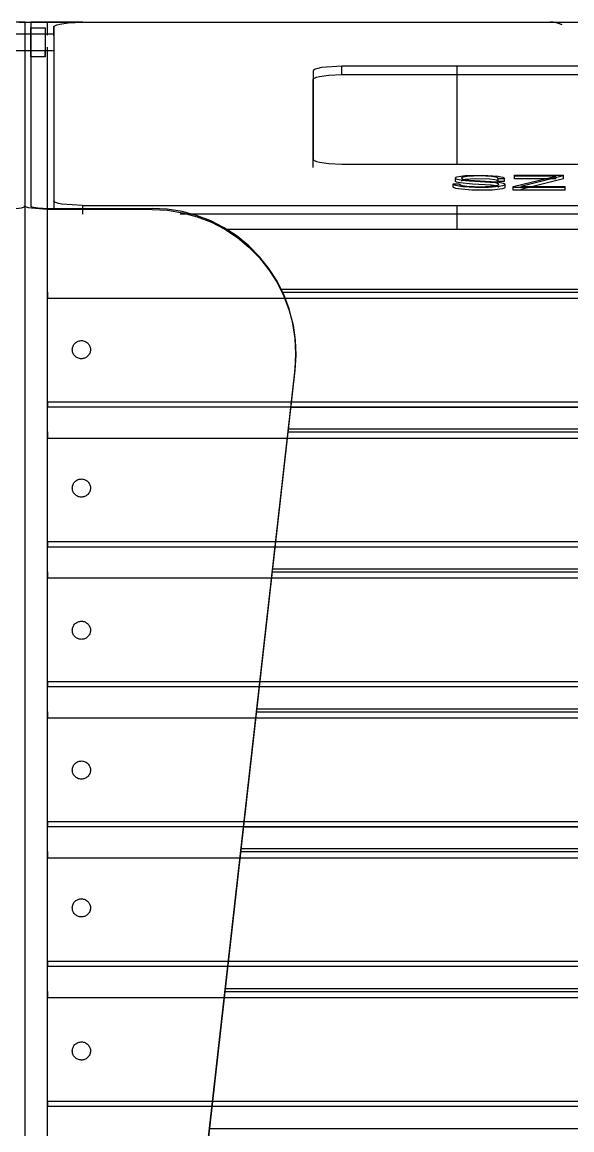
# Model space of a CAD drawing. Header units: millimetres. Extents: x 10366 to 28454, y 24552 to 29702.
# Drawn here: x 22133.5 to 22324.3, y 27901.2 to 28285.5 of the extents above; entities that cross this region are included whole.
import ezdxf

# ---------------------------------------------------------------- set-up
doc = ezdxf.new("R2010")
doc.units = ezdxf.units.MM
doc.header["$LTSCALE"] = 3
doc.layers.add('DomyÅ›lny', color=7, linetype='Continuous')

msp = doc.modelspace()

# ---------------------------------------------------------------- linework, layer by layer
at = {"layer": 'DomyÅ›lny'}
for p, q in [((22132.54, 28285.47), (22134.54, 28285.47)), ((22134.54, 28221.82), (22134.54, 28285.47)), ((22134.54, 28285.47), (22136.54, 28285.47)), ((22134.54, 28221.82), (22134.54, 28285.47)), ((22136.54, 28285.47), (22136.54, 28221.82)), ((22136.54, 28283.47), (22141.54, 28283.47)), ((22154.65, 28285.47), (22142.3, 28285.47)), ((22142.3, 28280.92), (22142.3, 28285.47)), ((22142.3, 28285.47), (22284.54, 28285.47)), ((22144.54, 28283.78), (22144.54, 28223.52)), ((22144.54, 28280.82), (22144.54, 28283.78)), ((22154.54, 28285.47), (22514.54, 28285.47)), ((22124.54, 28281.47), (22134.54, 28281.47)), ((22134.54, 28281.47), (22144.54, 28281.47)), ((22136.54, 28281.47), (22141.54, 28281.47)), ((22134.54, 28275.47), (22124.54, 28275.47)), ((22144.54, 28275.47), (22134.54, 28275.47)), ((22141.54, 28275.47), (22136.54, 28275.47)), ((22142.3, 28220.5), (22142.3, 28276.83)), ((22141.54, 28273.47), (22136.54, 28273.47)), ((22234.54, 28268.52), (22234.54, 28237.96)), ((22244.54, 28267.26), (22244.54, 28270.22)), ((22424.54, 28270.22), (22244.54, 28270.22)), ((22284.54, 28236.26), (22284.54, 28270.22)), ((22234.54, 28235.01), (22234.54, 28265.56)), ((22244.54, 28267.26), (22424.54, 28267.26)), ((22244.54, 28236.26), (22424.54, 28236.26)), ((22283.13, 28229.37), (22285.24, 28229.37)), ((22283.13, 28228.38), (22283.13, 28229.37)), ((22283.92, 28230.37), (22283.92, 28231.36)), ((22300.9, 28231.18), (22298.77, 28231.18)), ((22298.77, 28230.2), (22298.77, 28231.18)), ((22300.9, 28230.2), (22298.77, 28230.2)), ((22300.9, 28230.2), (22300.9, 28231.18)), ((22303.99, 28228.43), (22318.83, 28232.08)), ((22304.44, 28232.39), (22321.44, 28232.39)), ((22304.44, 28231.4), (22304.44, 28232.39)), ((22318.83, 28232.08), (22304.44, 28232.08)), ((22304.44, 28231.1), (22304.44, 28232.08)), ((22318.83, 28231.1), (22304.44, 28231.1)), ((22321.44, 28232.13), (22306.55, 28228.46)), ((22321.44, 28231.15), (22306.55, 28227.47)), ((22321.44, 28231.4), (22321.44, 28232.39)), ((22321.44, 28231.15), (22321.44, 28232.13)), ((22301.06, 28229.2), (22301.06, 28228.22)), ((22303.99, 28227.44), (22303.99, 28228.43)), ((22321.99, 28228.16), (22303.99, 28228.16)), ((22303.99, 28227.17), (22303.99, 28228.16)), ((22321.99, 28227.17), (22303.99, 28227.17)), ((22306.55, 28228.46), (22321.99, 28228.46)), ((22321.99, 28227.47), (22321.99, 28228.46)), ((22321.99, 28227.17), (22321.99, 28228.16)), ((22134.54, 27511.71), (22134.54, 28221.82)), ((22134.54, 27511.71), (22134.54, 28221.82)), ((22144.54, 28223.52), (22144.54, 28220.56)), ((22154.54, 28221.82), (22154.54, 28218.86)), ((22154.54, 28221.82), (22514.54, 28221.82)), ((22284.54, 28213.71), (22284.54, 28221.82)), ((22142.3, 28220.84), (22178.66, 28220.84)), ((22178.62, 28220.5), (22142.3, 28220.5)), ((22142.3, 27511.71), (22142.3, 28220.5)), ((22477.8, 28218.86), (22188.34, 28218.86)), ((22203.73, 28213.71), (22468.03, 28213.71)), ((22203.73, 28213.71), (22468.03, 28213.71)), ((22223.23, 28192.89), (22445.84, 28192.89)), ((22223.24, 28192.88), (22445.84, 28192.88)), ((22223.74, 28191.85), (22445.34, 28191.85)), ((22142.29, 28153.8), (22142.29, 28189.72)), ((22142.29, 28189.72), (22526.78, 28189.72)), ((22155.54, 27520.59), (22228.25, 28165.12)), ((22228.21, 28164.78), (22155.54, 27520.59)), ((22228.21, 28164.78), (22228.25, 28165.12)), ((22142.29, 28153.8), (22526.78, 28153.8)), ((22526.78, 28151.93), (22142.29, 28151.93)), ((22226.76, 28151.93), (22442.31, 28151.93)), ((22142.29, 28105.28), (22142.29, 28141.2)), ((22142.29, 28141.2), (22526.78, 28141.2)), ((22225.79, 28143.33), (22443.28, 28143.33)), ((22225.91, 28144.37), (22443.16, 28144.37)), ((22225.91, 28144.36), (22443.17, 28144.36)), ((22142.29, 28105.28), (22526.78, 28105.28)), ((22526.78, 28103.41), (22142.29, 28103.41)), ((22220.44, 28095.85), (22448.64, 28095.85)), ((22220.44, 28095.84), (22448.64, 28095.84)), ((22142.29, 28056.76), (22142.29, 28092.68)), ((22142.29, 28092.68), (22526.78, 28092.68)), ((22220.32, 28094.81), (22448.76, 28094.81)), ((22142.29, 28056.76), (22526.78, 28056.76)), ((22526.78, 28054.89), (22142.29, 28054.89)), ((22214.85, 28046.29), (22454.23, 28046.29)), ((22214.96, 28047.33), (22454.11, 28047.33)), ((22214.96, 28047.32), (22454.11, 28047.32)), ((22142.29, 28008.24), (22142.29, 28044.16)), ((22142.29, 28044.16), (22526.78, 28044.16)), ((22142.29, 28008.24), (22526.78, 28008.24)), ((22526.78, 28006.37), (22142.29, 28006.37)), ((22210.34, 28006.37), (22458.73, 28006.37)), ((22142.29, 27995.64), (22526.78, 27995.64)), ((22142.29, 27959.72), (22142.29, 27995.64)), ((22209.37, 27997.77), (22459.7, 27997.77)), ((22209.49, 27998.81), (22459.59, 27998.81)), ((22209.49, 27998.8), (22459.59, 27998.8)), ((22142.29, 27959.72), (22526.78, 27959.72)), ((22526.78, 27957.85), (22142.29, 27957.85)), ((22203.9, 27949.25), (22465.18, 27949.25)), ((22204.01, 27950.28), (22465.06, 27950.28)), ((22204.02, 27950.28), (22465.06, 27950.28)), ((22142.29, 27911.2), (22142.29, 27947.12)), ((22142.29, 27947.12), (22526.78, 27947.12)), ((22142.29, 27911.2), (22526.78, 27911.2)), ((22526.78, 27909.33), (22142.29, 27909.33)), ((22198.54, 27901.76), (22470.53, 27901.76)), ((22198.54, 27901.76), (22470.53, 27901.76))]:
    msp.add_line(p, q, dxfattribs=at)
for points in [[(22134.54, 28285.47, 0), (22134.54, 28285.47, 0), (22134.54, 28285.47, 0), (22134.54, 28285.47, 0), (22134.54, 28285.47, 0), (22134.54, 28285.47, 0), (22134.54, 28285.47, 0), (22134.54, 28285.47, 0), (22134.54, 28285.47, 0), (22134.54, 28285.47, 0), (22134.53, 28285.47, 0), (22134.52, 28285.47, 0), (22134.48, 28285.47, 0), (22133.96, 28285.47, 0), (22131.57, 28285.47, 0), (22126.78, 28285.47, 0)], [(22134.54, 28285.47, 0), (22134.54, 28285.47, 0), (22134.54, 28285.47, 0), (22134.54, 28285.47, 0), (22134.54, 28285.47, 0), (22134.54, 28285.47, 0), (22134.54, 28285.47, 0), (22134.54, 28285.47, 0), (22134.54, 28285.47, 0), (22134.54, 28285.47, 0), (22134.54, 28285.47, 0), (22134.55, 28285.47, 0), (22134.6, 28285.47, 0), (22135.11, 28285.47, 0), (22137.5, 28285.47, 0), (22142.3, 28285.47, 0)], [(22142.3, 28285.47, 0), (22136.54, 28285.47, 0)], [(22141.54, 28283.47, 0), (22141.54, 28283.47, 0), (22141.54, 28283.47, 0), (22141.54, 28283.47, 0), (22141.54, 28283.47, 0), (22141.54, 28283.47, 0), (22141.54, 28283.47, 0), (22141.54, 28283.47, 0), (22141.54, 28283.47, 0), (22141.54, 28283.47, 0), (22141.54, 28283.47, 0), (22141.54, 28283.47, 0), (22141.54, 28283.46, 0), (22141.54, 28283.41, 0), (22141.54, 28283.22, 0), (22141.54, 28282.42, 0), (22141.54, 28276.48, 0), (22141.54, 28273.5, 0), (22141.54, 28273.48, 0), (22141.54, 28273.47, 0), (22141.54, 28273.47, 0), (22141.54, 28273.47, 0), (22141.54, 28273.47, 0), (22141.54, 28273.47, 0), (22141.54, 28273.47, 0), (22141.54, 28273.47, 0), (22141.54, 28273.47, 0), (22141.54, 28273.47, 0), (22141.54, 28273.47, 0), (22141.54, 28273.47, 0), (22141.54, 28273.47, 0), (22141.54, 28273.47, 0), (22141.54, 28273.47, 0), (22141.54, 28273.47, 0), (22141.54, 28273.47, 0), (22141.54, 28273.47, 0), (22141.54, 28273.48, 0), (22141.54, 28273.49, 0), (22141.54, 28273.53, 0), (22141.54, 28273.72, 0), (22141.54, 28275.47, 0)], [(22144.54, 28283.78, 0), (22144.54, 28283.82, 0), (22144.55, 28283.86, 0), (22144.57, 28283.9, 0), (22144.59, 28283.95, 0), (22144.62, 28283.99, 0), (22144.65, 28284.03, 0), (22144.74, 28284.12, 0), (22144.85, 28284.2, 0), (22145.16, 28284.36, 0), (22145.54, 28284.52, 0), (22146.58, 28284.8, 0), (22149.48, 28285.24, 0), (22154.54, 28285.47, 0)], [(22141.54, 28281.47, 0), (22141.54, 28281.47, 0), (22141.54, 28281.47, 0), (22141.54, 28281.47, 0), (22141.54, 28281.47, 0), (22141.54, 28281.47, 0), (22141.54, 28281.47, 0), (22141.54, 28281.47, 0), (22141.54, 28281.47, 0), (22141.54, 28281.47, 0), (22141.54, 28281.47, 0), (22141.54, 28281.47, 0), (22141.54, 28281.45, 0), (22141.54, 28281.38, 0), (22141.54, 28281.1, 0), (22141.54, 28275.47, 0)], [(22244.54, 28270.22, 0), (22237.47, 28269.72, 0), (22236.17, 28269.45, 0), (22235.24, 28269.15, 0), (22234.92, 28268.99, 0), (22234.8, 28268.91, 0), (22234.7, 28268.83, 0), (22234.63, 28268.75, 0), (22234.6, 28268.71, 0), (22234.58, 28268.67, 0), (22234.56, 28268.63, 0), (22234.55, 28268.6, 0), (22234.54, 28268.56, 0), (22234.54, 28268.52, 0)], [(22234.54, 28265.56, 0), (22234.54, 28265.6, 0), (22234.55, 28265.64, 0), (22234.56, 28265.68, 0), (22234.58, 28265.72, 0), (22234.6, 28265.76, 0), (22234.63, 28265.79, 0), (22234.7, 28265.87, 0), (22234.8, 28265.95, 0), (22234.92, 28266.03, 0), (22235.24, 28266.19, 0), (22235.65, 28266.34, 0), (22236.77, 28266.63, 0), (22239.94, 28267.07, 0), (22244.54, 28267.26, 0)], [(22234.54, 28237.96, 0), (22234.54, 28237.92, 0), (22234.55, 28237.89, 0), (22234.56, 28237.85, 0), (22234.58, 28237.81, 0), (22234.6, 28237.77, 0), (22234.63, 28237.73, 0), (22234.7, 28237.65, 0), (22234.8, 28237.57, 0), (22234.92, 28237.49, 0), (22235.24, 28237.34, 0), (22235.65, 28237.18, 0), (22236.77, 28236.89, 0), (22239.94, 28236.45, 0), (22244.54, 28236.26, 0)], [(22298.77, 28231.18, 0), (22298.77, 28231.2, 0), (22298.77, 28231.23, 0), (22298.76, 28231.25, 0), (22298.75, 28231.27, 0), (22298.74, 28231.29, 0), (22298.71, 28231.33, 0), (22298.68, 28231.38, 0), (22298.63, 28231.42, 0), (22298.57, 28231.46, 0), (22298.43, 28231.53, 0), (22298.25, 28231.6, 0), (22297.78, 28231.74, 0), (22296.4, 28231.96, 0), (22292.32, 28232.14, 0), (22288.03, 28231.96, 0), (22286.7, 28231.74, 0), (22286.48, 28231.68, 0), (22286.3, 28231.61, 0), (22286.17, 28231.54, 0), (22286.13, 28231.5, 0), (22286.09, 28231.47, 0), (22286.08, 28231.45, 0), (22286.07, 28231.43, 0), (22286.06, 28231.41, 0), (22286.05, 28231.39, 0), (22286.05, 28231.37, 0), (22286.05, 28231.35, 0), (22286.05, 28231.33, 0), (22286.06, 28231.31, 0), (22286.07, 28231.29, 0), (22286.08, 28231.27, 0), (22286.09, 28231.25, 0), (22286.11, 28231.24, 0), (22286.15, 28231.2, 0), (22286.2, 28231.17, 0), (22286.34, 28231.1, 0), (22286.53, 28231.04, 0), (22287.03, 28230.92, 0), (22288.6, 28230.72, 0), (22298.29, 28230.07, 0), (22299.58, 28229.88, 0), (22300.48, 28229.66, 0), (22300.77, 28229.54, 0), (22300.88, 28229.47, 0), (22300.96, 28229.4, 0), (22300.99, 28229.37, 0), (22301.02, 28229.33, 0), (22301.04, 28229.29, 0), (22301.05, 28229.26, 0), (22301.05, 28229.22, 0), (22301.06, 28229.2, 0), (22301.05, 28229.18, 0), (22301.05, 28229.16, 0), (22301.05, 28229.14, 0), (22301.04, 28229.12, 0), (22301.02, 28229.08, 0), (22300.99, 28229.04, 0), (22300.95, 28229, 0), (22300.91, 28228.96, 0), (22300.79, 28228.89, 0), (22300.64, 28228.82, 0), (22300.25, 28228.69, 0), (22299.07, 28228.45, 0), (22295.44, 28228.15, 0), (22290.71, 28228.12, 0), (22286.52, 28228.35, 0), (22285.05, 28228.54, 0), (22283.99, 28228.78, 0), (22283.61, 28228.92, 0), (22283.46, 28228.99, 0), (22283.34, 28229.06, 0), (22283.25, 28229.13, 0), (22283.21, 28229.17, 0), (22283.18, 28229.21, 0), (22283.16, 28229.25, 0), (22283.14, 28229.29, 0), (22283.13, 28229.32, 0), (22283.13, 28229.37, 0)], [(22298.93, 28229.2, 0), (22298.92, 28229.22, 0), (22298.92, 28229.24, 0), (22298.91, 28229.27, 0), (22298.9, 28229.29, 0), (22298.88, 28229.31, 0), (22298.86, 28229.34, 0), (22298.81, 28229.38, 0), (22298.75, 28229.42, 0), (22298.67, 28229.46, 0), (22298.48, 28229.54, 0), (22297.92, 28229.68, 0), (22295.98, 28229.91, 0), (22288.79, 28230.33, 0), (22286.24, 28230.57, 0), (22285.2, 28230.74, 0), (22284.47, 28230.93, 0), (22284.22, 28231.03, 0), (22284.12, 28231.09, 0), (22284.04, 28231.14, 0), (22283.98, 28231.2, 0), (22283.96, 28231.23, 0), (22283.94, 28231.26, 0), (22283.93, 28231.29, 0), (22283.92, 28231.32, 0), (22283.92, 28231.35, 0), (22283.92, 28231.38, 0), (22283.93, 28231.41, 0), (22283.94, 28231.43, 0), (22283.95, 28231.46, 0), (22283.97, 28231.49, 0), (22283.99, 28231.52, 0), (22284.05, 28231.57, 0), (22284.12, 28231.62, 0), (22284.21, 28231.67, 0), (22284.45, 28231.77, 0), (22285.12, 28231.95, 0), (22287.23, 28232.25, 0), (22293.35, 28232.44, 0), (22298.77, 28232.05, 0), (22299.68, 28231.87, 0), (22300.36, 28231.65, 0), (22300.6, 28231.54, 0), (22300.69, 28231.49, 0), (22300.77, 28231.43, 0), (22300.82, 28231.37, 0), (22300.85, 28231.34, 0), (22300.87, 28231.31, 0), (22300.88, 28231.28, 0), (22300.89, 28231.24, 0), (22300.9, 28231.21, 0), (22300.9, 28231.18, 0)], [(22298.93, 28228.21, 0), (22298.92, 28228.23, 0), (22298.92, 28228.26, 0), (22298.91, 28228.28, 0), (22298.9, 28228.3, 0), (22298.89, 28228.32, 0), (22298.87, 28228.34, 0), (22298.83, 28228.38, 0), (22298.77, 28228.42, 0), (22298.71, 28228.46, 0), (22298.54, 28228.54, 0), (22298.05, 28228.67, 0), (22296.41, 28228.89, 0), (22289.83, 28229.28, 0), (22285.54, 28229.69, 0), (22284.83, 28229.84, 0), (22284.32, 28230, 0), (22284.15, 28230.09, 0), (22284.08, 28230.13, 0), (22284.02, 28230.18, 0), (22283.98, 28230.23, 0), (22283.96, 28230.25, 0), (22283.94, 28230.27, 0), (22283.93, 28230.3, 0), (22283.93, 28230.32, 0), (22283.92, 28230.35, 0), (22283.92, 28230.37, 0)], [(22285.24, 28229.37, 0), (22285.24, 28229.34, 0), (22285.25, 28229.31, 0), (22285.26, 28229.29, 0), (22285.27, 28229.26, 0), (22285.28, 28229.24, 0), (22285.3, 28229.21, 0), (22285.35, 28229.17, 0), (22285.41, 28229.12, 0), (22285.48, 28229.08, 0), (22285.67, 28228.99, 0), (22286.21, 28228.83, 0), (22287.9, 28228.58, 0), (22293.11, 28228.4, 0), (22297.35, 28228.64, 0), (22298.04, 28228.76, 0), (22298.53, 28228.89, 0), (22298.7, 28228.96, 0), (22298.77, 28229, 0), (22298.83, 28229.03, 0), (22298.87, 28229.07, 0), (22298.89, 28229.09, 0), (22298.9, 28229.11, 0), (22298.91, 28229.13, 0), (22298.92, 28229.15, 0), (22298.92, 28229.18, 0), (22298.93, 28229.2, 0)], [(22298.77, 28230.2, 0), (22298.77, 28230.22, 0), (22298.77, 28230.25, 0), (22298.76, 28230.27, 0), (22298.75, 28230.3, 0), (22298.73, 28230.32, 0), (22298.72, 28230.35, 0), (22298.67, 28230.39, 0), (22298.62, 28230.44, 0), (22298.55, 28230.48, 0), (22298.38, 28230.57, 0), (22298.15, 28230.65, 0), (22297.56, 28230.8, 0), (22295.83, 28231.03, 0), (22290.77, 28231.14, 0), (22287.3, 28230.87, 0), (22286.75, 28230.77, 0), (22286.36, 28230.65, 0), (22286.22, 28230.58, 0), (22286.17, 28230.55, 0), (22286.13, 28230.52, 0), (22286.09, 28230.48, 0), (22286.08, 28230.46, 0), (22286.07, 28230.45, 0), (22286.06, 28230.43, 0), (22286.05, 28230.41, 0), (22286.05, 28230.39, 0), (22286.05, 28230.37, 0)], [(22301.06, 28228.22, 0), (22301.05, 28228.18, 0), (22301.05, 28228.15, 0), (22301.03, 28228.12, 0), (22301.02, 28228.09, 0), (22300.99, 28228.06, 0), (22300.97, 28228.03, 0), (22300.9, 28227.97, 0), (22300.81, 28227.91, 0), (22300.57, 28227.8, 0), (22300.25, 28227.7, 0), (22299.37, 28227.51, 0), (22296.78, 28227.23, 0), (22289.64, 28227.16, 0), (22284.82, 28227.6, 0), (22284.08, 28227.77, 0), (22283.55, 28227.96, 0), (22283.37, 28228.06, 0), (22283.3, 28228.11, 0), (22283.24, 28228.16, 0), (22283.19, 28228.21, 0), (22283.17, 28228.24, 0), (22283.16, 28228.27, 0), (22283.14, 28228.3, 0), (22283.14, 28228.32, 0), (22283.13, 28228.35, 0), (22283.13, 28228.38, 0)], [(22126.78, 28220.5, 0), (22132.34, 28220.9, 0), (22133.28, 28221.1, 0), (22133.97, 28221.32, 0), (22134.22, 28221.44, 0), (22134.32, 28221.51, 0), (22134.39, 28221.57, 0), (22134.46, 28221.63, 0), (22134.48, 28221.66, 0), (22134.5, 28221.69, 0), (22134.52, 28221.72, 0), (22134.53, 28221.76, 0), (22134.54, 28221.79, 0), (22134.54, 28221.82, 0)], [(22142.3, 28220.5, 0), (22136.73, 28220.9, 0), (22135.79, 28221.1, 0), (22135.1, 28221.32, 0), (22134.86, 28221.44, 0), (22134.76, 28221.51, 0), (22134.68, 28221.57, 0), (22134.62, 28221.63, 0), (22134.59, 28221.66, 0), (22134.57, 28221.69, 0), (22134.56, 28221.72, 0), (22134.55, 28221.76, 0), (22134.54, 28221.79, 0), (22134.54, 28221.82, 0)], [(22136.54, 28221.82, 0), (22136.54, 28221.8, 0), (22136.55, 28221.77, 0), (22136.56, 28221.75, 0), (22136.57, 28221.72, 0), (22136.59, 28221.69, 0), (22136.63, 28221.64, 0), (22136.69, 28221.6, 0), (22136.76, 28221.55, 0), (22136.95, 28221.46, 0), (22137.48, 28221.28, 0), (22139.05, 28221.01, 0), (22142.3, 28220.84, 0)], [(22154.54, 28221.82, 0), (22147.34, 28222.34, 0), (22146.12, 28222.6, 0), (22145.24, 28222.89, 0), (22144.93, 28223.05, 0), (22144.81, 28223.12, 0), (22144.71, 28223.21, 0), (22144.63, 28223.28, 0), (22144.6, 28223.32, 0), (22144.58, 28223.36, 0), (22144.56, 28223.4, 0), (22144.55, 28223.44, 0), (22144.54, 28223.48, 0), (22144.54, 28223.52, 0)], [(22178.62, 28220.5, 0), (22183.96, 28220.21, 0), (22189.21, 28219.36, 0), (22194.33, 28217.96, 0), (22199.22, 28216.04, 0), (22203.89, 28213.62, 0), (22208.23, 28210.75, 0), (22212.26, 28207.43, 0), (22215.91, 28203.73, 0), (22219.2, 28199.59, 0), (22222.05, 28195.11, 0), (22224.4, 28190.38, 0), (22226.24, 28185.44, 0), (22227.54, 28180.37, 0), (22228.3, 28175.21, 0), (22228.53, 28170.01, 0), (22228.21, 28164.78, 0)], [(22228.25, 28165.12, 0), (22228.57, 28170.45, 0), (22228.32, 28175.74, 0), (22227.52, 28180.98, 0), (22226.19, 28186.06, 0), (22224.33, 28190.97, 0), (22222, 28195.62, 0), (22219.18, 28200.01, 0), (22215.94, 28204.07, 0), (22212.23, 28207.83, 0), (22208.12, 28211.2, 0), (22203.69, 28214.09, 0), (22199, 28216.5, 0), (22194.1, 28218.39, 0), (22189.05, 28219.74, 0), (22183.91, 28220.56, 0), (22178.66, 28220.84, 0)], [(22142.29, 28191.85, 0), (22142.29, 28191.82, 0), (22142.29, 28191.72, 0), (22142.29, 28191.29, 0), (22142.29, 28189.72, 0)], [(22142.29, 28153.8, 0), (22142.29, 28152.41, 0), (22142.29, 28152.03, 0), (22142.29, 28151.94, 0), (22142.29, 28151.93, 0), (22142.29, 28151.93, 0), (22142.29, 28151.93, 0), (22142.29, 28151.93, 0), (22142.29, 28151.93, 0), (22142.29, 28151.93, 0), (22142.29, 28151.93, 0), (22142.29, 28151.93, 0), (22142.29, 28151.93, 0), (22142.29, 28151.93, 0), (22142.29, 28151.93, 0), (22142.29, 28151.93, 0), (22142.29, 28151.93, 0), (22142.29, 28151.93, 0), (22142.29, 28151.93, 0), (22142.29, 28151.93, 0), (22142.29, 28151.93, 0), (22142.29, 28151.93, 0), (22142.29, 28151.93, 0)], [(22142.29, 28143.33, 0), (22142.29, 28143.3, 0), (22142.29, 28143.2, 0), (22142.29, 28142.77, 0), (22142.29, 28141.2, 0)], [(22142.29, 28105.28, 0), (22142.29, 28103.89, 0), (22142.29, 28103.51, 0), (22142.29, 28103.42, 0), (22142.29, 28103.41, 0), (22142.29, 28103.41, 0), (22142.29, 28103.41, 0), (22142.29, 28103.41, 0), (22142.29, 28103.41, 0), (22142.29, 28103.41, 0), (22142.29, 28103.41, 0), (22142.29, 28103.41, 0), (22142.29, 28103.41, 0), (22142.29, 28103.41, 0), (22142.29, 28103.41, 0), (22142.29, 28103.41, 0), (22142.29, 28103.41, 0), (22142.29, 28103.41, 0), (22142.29, 28103.41, 0), (22142.29, 28103.41, 0), (22142.29, 28103.41, 0), (22142.29, 28103.41, 0), (22142.29, 28103.41, 0)], [(22142.29, 28094.81, 0), (22142.29, 28094.78, 0), (22142.29, 28094.68, 0), (22142.29, 28094.25, 0), (22142.29, 28092.68, 0)], [(22142.29, 28056.76, 0), (22142.29, 28055.37, 0), (22142.29, 28054.99, 0), (22142.29, 28054.9, 0), (22142.29, 28054.89, 0), (22142.29, 28054.89, 0), (22142.29, 28054.89, 0), (22142.29, 28054.89, 0), (22142.29, 28054.89, 0), (22142.29, 28054.89, 0), (22142.29, 28054.89, 0), (22142.29, 28054.89, 0), (22142.29, 28054.89, 0), (22142.29, 28054.89, 0), (22142.29, 28054.89, 0), (22142.29, 28054.89, 0), (22142.29, 28054.89, 0), (22142.29, 28054.89, 0), (22142.29, 28054.89, 0), (22142.29, 28054.89, 0), (22142.29, 28054.89, 0), (22142.29, 28054.89, 0), (22142.29, 28054.89, 0)], [(22142.29, 28046.29, 0), (22142.29, 28046.26, 0), (22142.29, 28046.16, 0), (22142.29, 28045.73, 0), (22142.29, 28044.16, 0)], [(22142.29, 28008.24, 0), (22142.29, 28006.85, 0), (22142.29, 28006.47, 0), (22142.29, 28006.38, 0), (22142.29, 28006.37, 0), (22142.29, 28006.37, 0), (22142.29, 28006.37, 0), (22142.29, 28006.37, 0), (22142.29, 28006.37, 0), (22142.29, 28006.37, 0), (22142.29, 28006.37, 0), (22142.29, 28006.37, 0), (22142.29, 28006.37, 0), (22142.29, 28006.37, 0), (22142.29, 28006.37, 0), (22142.29, 28006.37, 0), (22142.29, 28006.37, 0), (22142.29, 28006.37, 0), (22142.29, 28006.37, 0), (22142.29, 28006.37, 0), (22142.29, 28006.37, 0), (22142.29, 28006.37, 0), (22142.29, 28006.37, 0)], [(22142.29, 27997.77, 0), (22142.29, 27997.74, 0), (22142.29, 27997.64, 0), (22142.29, 27997.21, 0), (22142.29, 27995.64, 0)], [(22142.29, 27959.72, 0), (22142.29, 27958.33, 0), (22142.29, 27957.95, 0), (22142.29, 27957.86, 0), (22142.29, 27957.85, 0), (22142.29, 27957.85, 0), (22142.29, 27957.85, 0), (22142.29, 27957.85, 0), (22142.29, 27957.85, 0), (22142.29, 27957.85, 0), (22142.29, 27957.85, 0), (22142.29, 27957.85, 0), (22142.29, 27957.85, 0), (22142.29, 27957.85, 0), (22142.29, 27957.85, 0), (22142.29, 27957.85, 0), (22142.29, 27957.85, 0), (22142.29, 27957.85, 0), (22142.29, 27957.85, 0), (22142.29, 27957.85, 0), (22142.29, 27957.85, 0), (22142.29, 27957.85, 0), (22142.29, 27957.85, 0)], [(22142.29, 27949.25, 0), (22142.29, 27949.22, 0), (22142.29, 27949.12, 0), (22142.29, 27948.69, 0), (22142.29, 27947.12, 0)], [(22142.29, 27911.2, 0), (22142.29, 27909.81, 0), (22142.29, 27909.43, 0), (22142.29, 27909.34, 0), (22142.29, 27909.33, 0), (22142.29, 27909.33, 0), (22142.29, 27909.33, 0), (22142.29, 27909.33, 0), (22142.29, 27909.33, 0), (22142.29, 27909.33, 0), (22142.29, 27909.33, 0), (22142.29, 27909.33, 0), (22142.29, 27909.33, 0), (22142.29, 27909.33, 0), (22142.29, 27909.33, 0), (22142.29, 27909.33, 0), (22142.29, 27909.33, 0), (22142.29, 27909.33, 0), (22142.29, 27909.33, 0), (22142.29, 27909.33, 0), (22142.29, 27909.33, 0), (22142.29, 27909.33, 0), (22142.29, 27909.33, 0)]]:
    msp.add_polyline3d(points, dxfattribs=at)
for points in [[(22136.54, 28278.47, 0), (22136.54, 28283.47, 0), (22136.54, 28278.47, 0), (22136.54, 28273.47, 0)], [(22151, 28171.34, 0), (22150.96, 28171.62, 0), (22150.95, 28171.91, 0), (22150.97, 28172.21, 0), (22151.02, 28172.51, 0), (22151.1, 28172.82, 0), (22151.21, 28173.12, 0), (22151.36, 28173.41, 0), (22151.53, 28173.68, 0), (22151.73, 28173.94, 0), (22151.96, 28174.17, 0), (22152.21, 28174.38, 0), (22152.47, 28174.55, 0), (22152.74, 28174.7, 0), (22153.02, 28174.82, 0), (22153.3, 28174.91, 0), (22153.57, 28174.97, 0), (22153.85, 28175, 0), (22154.15, 28175.01, 0), (22154.45, 28174.99, 0), (22154.75, 28174.94, 0), (22155.06, 28174.86, 0), (22155.36, 28174.75, 0), (22155.65, 28174.61, 0), (22155.92, 28174.43, 0), (22156.18, 28174.23, 0), (22156.41, 28174.01, 0), (22156.62, 28173.76, 0), (22156.79, 28173.5, 0), (22156.94, 28173.23, 0), (22157.06, 28172.95, 0), (22157.15, 28172.67, 0), (22157.21, 28172.4, 0), (22157.24, 28172.12, 0), (22157.25, 28171.82, 0), (22157.24, 28171.52, 0), (22157.19, 28171.22, 0), (22157.11, 28170.92, 0), (22156.99, 28170.62, 0), (22156.85, 28170.33, 0), (22156.68, 28170.05, 0), (22156.47, 28169.8, 0), (22156.25, 28169.56, 0), (22156, 28169.36, 0), (22155.74, 28169.18, 0), (22155.47, 28169.03, 0), (22155.19, 28168.92, 0), (22154.91, 28168.83, 0), (22154.64, 28168.77, 0), (22154.35, 28168.73, 0), (22154.06, 28168.72, 0), (22153.76, 28168.74, 0), (22153.46, 28168.79, 0), (22153.15, 28168.87, 0), (22152.85, 28168.98, 0), (22152.56, 28169.13, 0), (22152.28, 28169.3, 0), (22152.03, 28169.5, 0), (22151.8, 28169.73, 0), (22151.59, 28169.97, 0), (22151.41, 28170.23, 0), (22151.27, 28170.5, 0), (22151.15, 28170.78, 0), (22151.06, 28171.06, 0)], [(22151, 28123.33, 0), (22150.96, 28123.61, 0), (22150.95, 28123.91, 0), (22150.97, 28124.21, 0), (22151.02, 28124.51, 0), (22151.1, 28124.82, 0), (22151.21, 28125.11, 0), (22151.36, 28125.4, 0), (22151.53, 28125.68, 0), (22151.73, 28125.93, 0), (22151.96, 28126.17, 0), (22152.21, 28126.37, 0), (22152.47, 28126.55, 0), (22152.74, 28126.7, 0), (22153.02, 28126.81, 0), (22153.3, 28126.9, 0), (22153.57, 28126.96, 0), (22153.85, 28127, 0), (22154.15, 28127.01, 0), (22154.45, 28126.99, 0), (22154.75, 28126.94, 0), (22155.06, 28126.86, 0), (22155.36, 28126.75, 0), (22155.65, 28126.6, 0), (22155.92, 28126.43, 0), (22156.18, 28126.23, 0), (22156.41, 28126, 0), (22156.62, 28125.76, 0), (22156.79, 28125.5, 0), (22156.94, 28125.23, 0), (22157.06, 28124.95, 0), (22157.15, 28124.67, 0), (22157.21, 28124.39, 0), (22157.24, 28124.11, 0), (22157.25, 28123.82, 0), (22157.24, 28123.52, 0), (22157.19, 28123.22, 0), (22157.11, 28122.91, 0), (22156.99, 28122.61, 0), (22156.85, 28122.32, 0), (22156.68, 28122.05, 0), (22156.47, 28121.79, 0), (22156.25, 28121.56, 0), (22156, 28121.35, 0), (22155.74, 28121.18, 0), (22155.47, 28121.03, 0), (22155.19, 28120.91, 0), (22154.91, 28120.83, 0), (22154.64, 28120.77, 0), (22154.35, 28120.73, 0), (22154.06, 28120.72, 0), (22153.76, 28120.74, 0), (22153.46, 28120.79, 0), (22153.15, 28120.87, 0), (22152.85, 28120.98, 0), (22152.56, 28121.12, 0), (22152.28, 28121.3, 0), (22152.03, 28121.5, 0), (22151.8, 28121.72, 0), (22151.59, 28121.97, 0), (22151.41, 28122.23, 0), (22151.27, 28122.5, 0), (22151.15, 28122.78, 0), (22151.06, 28123.06, 0)], [(22151, 28074, 0), (22150.96, 28074.28, 0), (22150.95, 28074.57, 0), (22150.97, 28074.87, 0), (22151.02, 28075.17, 0), (22151.1, 28075.48, 0), (22151.21, 28075.78, 0), (22151.36, 28076.07, 0), (22151.53, 28076.34, 0), (22151.73, 28076.6, 0), (22151.96, 28076.83, 0), (22152.21, 28077.03, 0), (22152.47, 28077.21, 0), (22152.74, 28077.36, 0), (22153.02, 28077.48, 0), (22153.3, 28077.56, 0), (22153.57, 28077.62, 0), (22153.85, 28077.66, 0), (22154.15, 28077.67, 0), (22154.45, 28077.65, 0), (22154.75, 28077.6, 0), (22155.06, 28077.52, 0), (22155.36, 28077.41, 0), (22155.65, 28077.27, 0), (22155.92, 28077.09, 0), (22156.18, 28076.89, 0), (22156.41, 28076.67, 0), (22156.62, 28076.42, 0), (22156.79, 28076.16, 0), (22156.94, 28075.89, 0), (22157.06, 28075.61, 0), (22157.15, 28075.33, 0), (22157.21, 28075.06, 0), (22157.24, 28074.78, 0), (22157.25, 28074.48, 0), (22157.24, 28074.18, 0), (22157.19, 28073.88, 0), (22157.11, 28073.57, 0), (22156.99, 28073.27, 0), (22156.85, 28072.98, 0), (22156.68, 28072.71, 0), (22156.47, 28072.45, 0), (22156.25, 28072.22, 0), (22156, 28072.02, 0), (22155.74, 28071.84, 0), (22155.47, 28071.69, 0), (22155.19, 28071.58, 0), (22154.91, 28071.49, 0), (22154.64, 28071.43, 0), (22154.35, 28071.39, 0), (22154.06, 28071.38, 0), (22153.76, 28071.4, 0), (22153.46, 28071.45, 0), (22153.15, 28071.53, 0), (22152.85, 28071.64, 0), (22152.56, 28071.79, 0), (22152.28, 28071.96, 0), (22152.03, 28072.16, 0), (22151.8, 28072.39, 0), (22151.59, 28072.63, 0), (22151.41, 28072.89, 0), (22151.27, 28073.16, 0), (22151.15, 28073.44, 0), (22151.06, 28073.72, 0)], [(22151, 28025.52, 0), (22150.96, 28025.8, 0), (22150.95, 28026.09, 0), (22150.97, 28026.39, 0), (22151.02, 28026.69, 0), (22151.1, 28027, 0), (22151.21, 28027.3, 0), (22151.36, 28027.59, 0), (22151.53, 28027.86, 0), (22151.73, 28028.12, 0), (22151.96, 28028.35, 0), (22152.21, 28028.56, 0), (22152.47, 28028.73, 0), (22152.74, 28028.88, 0), (22153.02, 28029, 0), (22153.3, 28029.09, 0), (22153.57, 28029.15, 0), (22153.85, 28029.18, 0), (22154.15, 28029.19, 0), (22154.45, 28029.17, 0), (22154.75, 28029.12, 0), (22155.06, 28029.04, 0), (22155.36, 28028.93, 0), (22155.65, 28028.79, 0), (22155.92, 28028.61, 0), (22156.18, 28028.41, 0), (22156.41, 28028.19, 0), (22156.62, 28027.94, 0), (22156.79, 28027.68, 0), (22156.94, 28027.41, 0), (22157.06, 28027.13, 0), (22157.15, 28026.85, 0), (22157.21, 28026.58, 0), (22157.24, 28026.3, 0), (22157.25, 28026.01, 0), (22157.24, 28025.7, 0), (22157.19, 28025.4, 0), (22157.11, 28025.1, 0), (22156.99, 28024.8, 0), (22156.85, 28024.51, 0), (22156.68, 28024.23, 0), (22156.47, 28023.98, 0), (22156.25, 28023.74, 0), (22156, 28023.54, 0), (22155.74, 28023.36, 0), (22155.47, 28023.21, 0), (22155.19, 28023.1, 0), (22154.91, 28023.01, 0), (22154.64, 28022.95, 0), (22154.35, 28022.91, 0), (22154.06, 28022.9, 0), (22153.76, 28022.92, 0), (22153.46, 28022.97, 0), (22153.15, 28023.05, 0), (22152.85, 28023.16, 0), (22152.56, 28023.31, 0), (22152.28, 28023.48, 0), (22152.03, 28023.68, 0), (22151.8, 28023.91, 0), (22151.59, 28024.15, 0), (22151.41, 28024.41, 0), (22151.27, 28024.68, 0), (22151.15, 28024.96, 0), (22151.06, 28025.24, 0)], [(22151, 27977.7, 0), (22150.96, 27977.98, 0), (22150.95, 27978.27, 0), (22150.97, 27978.57, 0), (22151.02, 27978.88, 0), (22151.1, 27979.18, 0), (22151.21, 27979.48, 0), (22151.36, 27979.77, 0), (22151.53, 27980.05, 0), (22151.73, 27980.3, 0), (22151.96, 27980.53, 0), (22152.21, 27980.74, 0), (22152.47, 27980.92, 0), (22152.74, 27981.06, 0), (22153.02, 27981.18, 0), (22153.3, 27981.27, 0), (22153.57, 27981.33, 0), (22153.85, 27981.36, 0), (22154.15, 27981.37, 0), (22154.45, 27981.35, 0), (22154.75, 27981.31, 0), (22155.06, 27981.23, 0), (22155.36, 27981.11, 0), (22155.65, 27980.97, 0), (22155.92, 27980.8, 0), (22156.18, 27980.59, 0), (22156.41, 27980.37, 0), (22156.62, 27980.12, 0), (22156.79, 27979.86, 0), (22156.94, 27979.59, 0), (22157.06, 27979.32, 0), (22157.15, 27979.04, 0), (22157.21, 27978.76, 0), (22157.24, 27978.48, 0), (22157.25, 27978.19, 0), (22157.24, 27977.89, 0), (22157.19, 27977.58, 0), (22157.11, 27977.28, 0), (22156.99, 27976.98, 0), (22156.85, 27976.69, 0), (22156.68, 27976.41, 0), (22156.47, 27976.16, 0), (22156.25, 27975.93, 0), (22156, 27975.72, 0), (22155.74, 27975.54, 0), (22155.47, 27975.4, 0), (22155.19, 27975.28, 0), (22154.91, 27975.19, 0), (22154.64, 27975.13, 0), (22154.35, 27975.1, 0), (22154.06, 27975.09, 0), (22153.76, 27975.11, 0), (22153.46, 27975.15, 0), (22153.15, 27975.23, 0), (22152.85, 27975.35, 0), (22152.56, 27975.49, 0), (22152.28, 27975.66, 0), (22152.03, 27975.87, 0), (22151.8, 27976.09, 0), (22151.59, 27976.34, 0), (22151.41, 27976.6, 0), (22151.27, 27976.87, 0), (22151.15, 27977.14, 0), (22151.06, 27977.42, 0)], [(22151, 27928.07, 0), (22150.96, 27928.35, 0), (22150.95, 27928.65, 0), (22150.97, 27928.95, 0), (22151.02, 27929.25, 0), (22151.1, 27929.56, 0), (22151.21, 27929.86, 0), (22151.36, 27930.15, 0), (22151.53, 27930.42, 0), (22151.73, 27930.68, 0), (22151.96, 27930.91, 0), (22152.21, 27931.11, 0), (22152.47, 27931.29, 0), (22152.74, 27931.44, 0), (22153.02, 27931.55, 0), (22153.3, 27931.64, 0), (22153.57, 27931.7, 0), (22153.85, 27931.74, 0), (22154.15, 27931.75, 0), (22154.45, 27931.73, 0), (22154.75, 27931.68, 0), (22155.06, 27931.6, 0), (22155.36, 27931.49, 0), (22155.65, 27931.34, 0), (22155.92, 27931.17, 0), (22156.18, 27930.97, 0), (22156.41, 27930.74, 0), (22156.62, 27930.5, 0), (22156.79, 27930.24, 0), (22156.94, 27929.97, 0), (22157.06, 27929.69, 0), (22157.15, 27929.41, 0), (22157.21, 27929.13, 0), (22157.24, 27928.85, 0), (22157.25, 27928.56, 0), (22157.24, 27928.26, 0), (22157.19, 27927.96, 0), (22157.11, 27927.65, 0), (22156.99, 27927.35, 0), (22156.85, 27927.06, 0), (22156.68, 27926.79, 0), (22156.47, 27926.53, 0), (22156.25, 27926.3, 0), (22156, 27926.1, 0), (22155.74, 27925.92, 0), (22155.47, 27925.77, 0), (22155.19, 27925.65, 0), (22154.91, 27925.57, 0), (22154.64, 27925.51, 0), (22154.35, 27925.47, 0), (22154.06, 27925.46, 0), (22153.76, 27925.48, 0), (22153.46, 27925.53, 0), (22153.15, 27925.61, 0), (22152.85, 27925.72, 0), (22152.56, 27925.86, 0), (22152.28, 27926.04, 0), (22152.03, 27926.24, 0), (22151.8, 27926.46, 0), (22151.59, 27926.71, 0), (22151.41, 27926.97, 0), (22151.27, 27927.24, 0), (22151.15, 27927.52, 0), (22151.06, 27927.8, 0)]]:
    msp.add_polyline3d(points, close=True, dxfattribs=at)
for start in [66.9865, 65.0959]:
    msp.add_arc((22316.78, 28275.47), 10, start, 90, dxfattribs=at)

doc.saveas('drawing.dxf')
